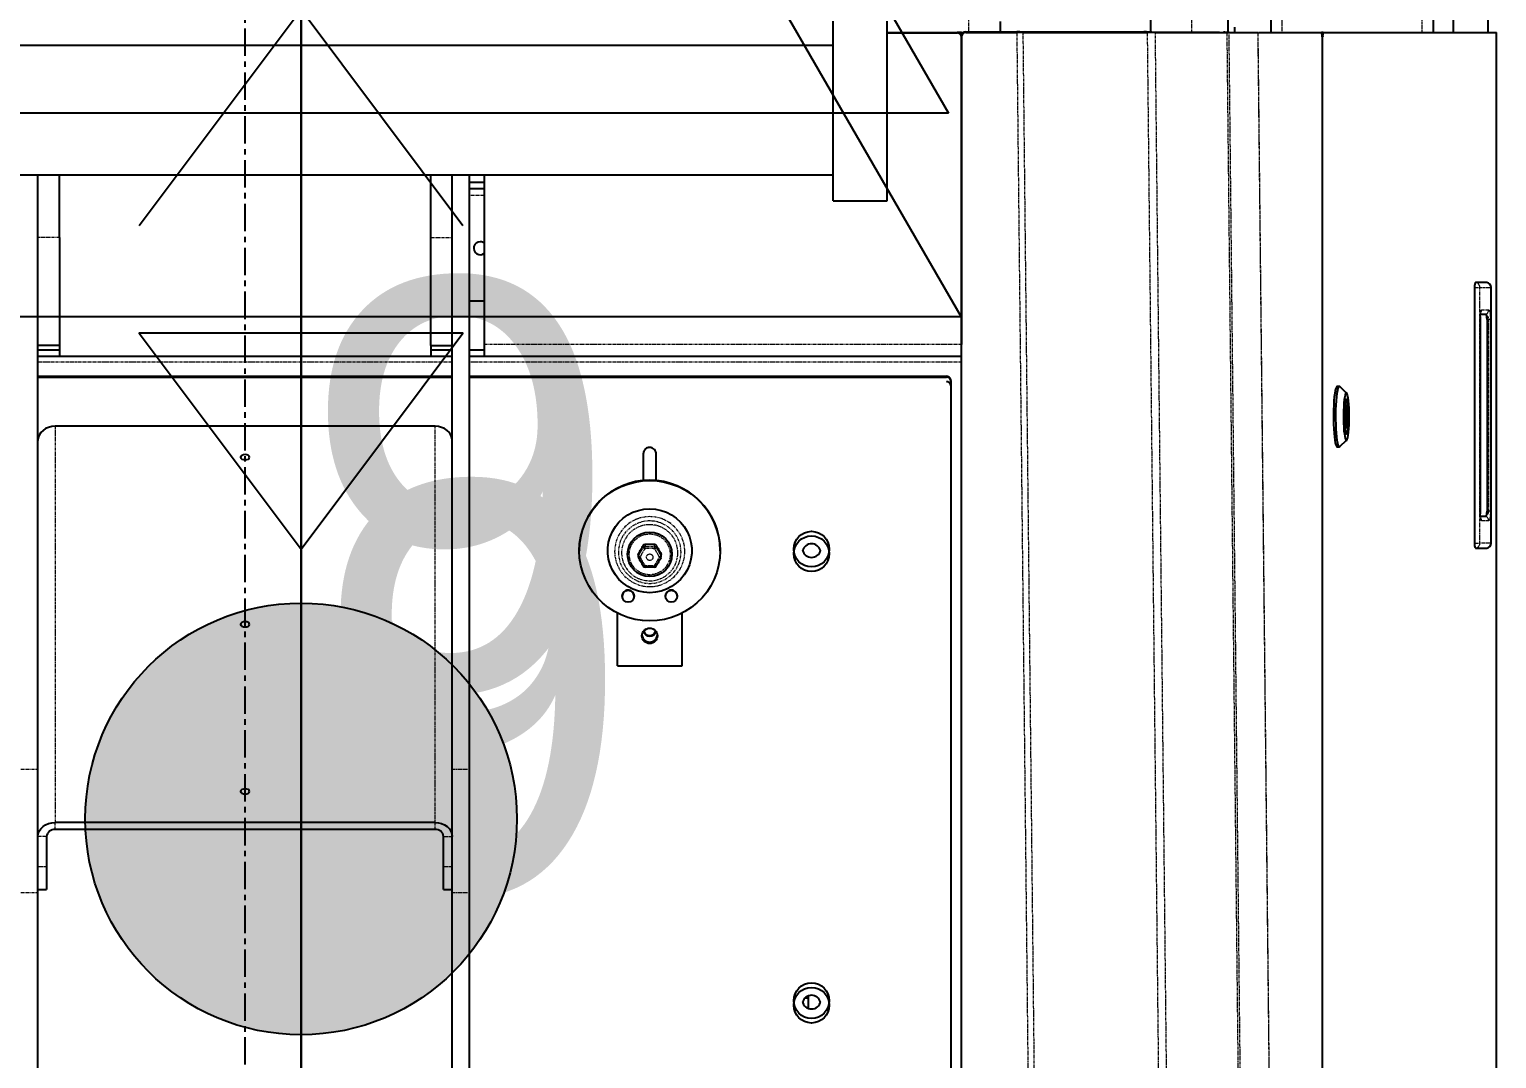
# Model space of a CAD drawing. Header units: millimetres. Extents: x -18594 to 273470, y -238787 to 48452.
# Drawn here: x 206905 to 207585, y -28130 to -27653 of the extents above; entities that cross this region are included whole.
import ezdxf

# ---------------------------------------------------------------- set-up
doc = ezdxf.new("R2010")
doc.units = ezdxf.units.MM
doc.linetypes.add('Xref AGV layout$0$CENTERX2', pattern=[20.32, 12.7, -2.54, 2.54, -2.54])
doc.linetypes.add('Xref AGV layout$0$PHANTOM', pattern=[2.5, 1.25, -0.25, 0.25, -0.25, 0.25, -0.25])
doc.layers.add('AM_BOR', color=4, linetype='Continuous', lineweight=25)
doc.layers.add('Xref AGV layout$0$ANNOTATION', color=5, linetype='Continuous')
for name, color, linetype, true_color in [('Xref AGV layout$0$Ndc8_F_ChargerOut', 5, 'Continuous', 0x0000ff), ('Xref AGV layout$0$Ndc8_F_Moderate', 5, 'Continuous', 0x0000ff), ('Xref AGV layout$0$Ndc8_Home_Charger', 1, 'Continuous', 0xff0000), ('Xref AGV layout$0$Ndc8_Home_ChargerID', 1, 'Continuous', 0xff0000), ('Xref AGV layout$0$Ndc8_Point', 7, 'Continuous', 0x000080), ('Xref AGV layout$0$Ndc8_R_ChargerInSlow', 1, 'Continuous', 0xff0000), ('Xref AGV layout$0$Ndc8_R_Moderate', 1, 'Continuous', 0xff0000)]:
    doc.layers.add(name, color=color, linetype=linetype, true_color=true_color)
doc.styles.add('Xref AGV layout$0$Ndc8Style', font='arial.ttf', dxfattribs={"height": 0.2})

# ---------------------------------------------------------------- blocks, each defined once
blk = doc.blocks.new('Xref AGV layout$0$A$C6D3E55E3')
at = {"color": 7, "linetype": 'Continuous', "lineweight": 25}
for p, q in [((3234.81, 1701.82), (2147.25, 1701.82)), ((2147.25, 1701.76), (2147.25, 1701.82)), ((2147.25, 1621.42), (2147.25, 1701.76)), ((2147.25, 1697.82), (1934.41, 1697.82)), ((2263.17, 1697.22), (2263.17, 1697.27)), ((2263.17, 1697.22), (2263.17, 1692.09)), ((2383.85, 1699.22), (2265.45, 1699.22)), ((2277.88, 1696.87), (2277.88, 1694.41)), ((2279.56, 1694.37), (2278.83, 1694.37)), ((2369.71, 1694.37), (2279.56, 1694.37)), ((2280.32, 1697.37), (2368.97, 1697.37)), ((2370.24, 1694.37), (2369.71, 1694.37)), ((2371.41, 1694.41), (2371.41, 1696.87)), ((2386.13, 1697.22), (2386.12, 1697.27)), ((2386.13, 1692.09), (2386.13, 1697.22)), ((2265.45, 1691.55), (2383.85, 1691.55)), ((2385.83, 1691.79), (2385.87, 1691.8)), ((2147.25, 1681.82), (1934.41, 1681.82)), ((1902.25, 1672.32), (2147.25, 1672.32)), ((2314.32, 1632.3), (2311.34, 1629.07)), ((2317.35, 1632.15), (2317.35, 1632)), ((2322.75, 1632.15), (2322.75, 1631.6)), ((2323.67, 1633.09), (2323.7, 1632.75)), ((2323.7, 1632.39), (2323.7, 1632.75)), ((2326.67, 1633.1), (2326.67, 1632.4)), ((2326.7, 1632.75), (2326.67, 1633.1)), ((2326.7, 1632.75), (2326.7, 1632.4)), ((2327.75, 1631.6), (2327.75, 1632.15)), ((2333.15, 1632), (2333.15, 1632.15)), ((2339.16, 1629.07), (2336.18, 1632.3)), ((2311.25, 1628.88), (2311.25, 1627.88)), ((2323.8, 1631.55), (2323.82, 1631.2)), ((2323.82, 1631.2), (2323.82, 1631.19)), ((2326.8, 1631.19), (2326.8, 1631.55)), ((2326.82, 1631.21), (2326.8, 1631.55)), ((2326.82, 1631.2), (2326.82, 1631.21)), ((2339.25, 1627.88), (2339.25, 1628.88)), ((2147.25, 1621.42), (2147.25, 1620.69)), ((2147.25, 1591.43), (2147.25, 1620.69)), ((3169.56, 1621.18), (2149.25, 1621.18)), ((2149.25, 1620.94), (3171.19, 1620.94)), ((2147.25, 1597.32), (2004.77, 1597.32)), ((2147.22, 1587.23), (2147.25, 1591.14)), ((2147.22, 1576.23), (2147.22, 1587.23)), ((2147.25, 1577.83), (2147.25, 1591.14)), ((2144.75, 1580.32), (2147.25, 1580.32)), ((2147.24, 1577.27), (2147.25, 1577.83)), ((2147.22, 1577.41), (2135.88, 1577.41)), ((2147.1, 1573.38), (2147.25, 1576.76)), ((2147.1, 1540.63), (2147.1, 1573.38)), ((2147.25, 1543.66), (2147.25, 1576.76)), ((2147.18, 1542.04), (2147.25, 1543.66)), ((2135.88, 1541.41), (2147.1, 1541.41)), ((2146.94, 1538.38), (2147.25, 1539.87)), ((2146.94, 1480.92), (2146.94, 1538.38)), ((2147.25, 1482.41), (2147.25, 1539.87)), ((2146.94, 1480.92), (2147.25, 1482.41)), ((2146.9, 1455.82), (2146.9, 1479.43)), ((2147.25, 1455.82), (2147.25, 1479.43)), ((2146.9, 1471.82), (2142.25, 1471.82)), ((2147.25, 1453.82), (2147.25, 1454.69)), ((2147.25, 1453.82), (2147.25, 1451.82)), ((2148.92, 1453.82), (2147.25, 1453.82)), ((2147.25, 1419.32), (2147.25, 1451.82)), ((2147.51, 1419.32), (2147.51, 1451.82)), ((2148.92, 1453.82), (2149.24, 1453.82)), ((3140.26, 1453.82), (2149.24, 1453.82)), ((2149.5, 1453.82), (2291.77, 1453.82)), ((2297.25, 1232.82), (2297.25, 1453.82)), ((2308.56, 1448.82), (2308.91, 1448.82)), ((2308.91, 1448.82), (3140.91, 1448.82)), ((2306.57, 1225.82), (2306.57, 1446.82)), ((2306.92, 1225.82), (2306.92, 1446.82)), ((2225.25, 1419.32), (2142.02, 1419.32)), ((2225.25, 1394.32), (2225.25, 1419.32)), ((2225.25, 1394.32), (2142.02, 1394.32)), ((2153.25, 1394.32), (2153.25, 849.32)), ((2213.25, 849.32), (2213.25, 1394.32)), ((2593.63, 1382.82), (2599.43, 1382.82)), ((2594.65, 1382.82), (2594.65, 1381.27)), ((2387.4, 1341.97), (2387.26, 1341.97)), ((2408.45, 1322.07), (2408.32, 1322.07)), ((2440.75, 1324.32), (2416.29, 1324.32)), ((2440.75, 1294.32), (2440.75, 1324.32)), ((2390.21, 1314.65), (2389.13, 1314.65)), ((2408.32, 1316.57), (2408.45, 1316.57)), ((2394.45, 1312.35), (2394.44, 1312.35)), ((2394.44, 1306.29), (2394.45, 1306.29)), ((2394.95, 1311.49), (2394.94, 1311.49)), ((2394.94, 1307.16), (2394.95, 1307.15)), ((2389.13, 1303.99), (2390.21, 1303.99)), ((2408.45, 1302.07), (2408.32, 1302.07)), ((2408.32, 1296.57), (2408.45, 1296.57)), ((2440.75, 1294.32), (2416.29, 1294.32)), ((2387.26, 1276.67), (2387.4, 1276.67)), ((2291.77, 1232.82), (2213.25, 1232.82)), ((2216.74, 1232.82), (2216.74, 1225.82)), ((2219.74, 1232.82), (2219.74, 1225.82)), ((2271.74, 1232.82), (2271.74, 1225.82)), ((2297.25, 1232.82), (2291.77, 1232.82)), ((2294.25, 1225.82), (2294.25, 1232.82)), ((2297.25, 1225.82), (2297.25, 1232.82)), ((2488.52, 1225.82), (2213.25, 1225.82)), ((2545.78, 1225.82), (2488.52, 1225.82)), ((3102.12, 1225.82), (2545.78, 1225.82)), ((2488.52, 1217.82), (2213.25, 1217.82)), ((2292.25, 1207.82), (2292.25, 1217.82)), ((2294.25, 1207.82), (2294.25, 1217.82)), ((2297.25, 1207.82), (2297.25, 1217.82)), ((2306.57, 1025.82), (2306.57, 1217.82)), ((2306.92, 1025.82), (2306.92, 1217.82)), ((2545.78, 1217.82), (2488.52, 1217.82)), ((2544.4, 1213.82), (2544.4, 1217.82)), ((3102.12, 1217.82), (2545.78, 1217.82)), ((2533.74, 1213.82), (2519.82, 1213.82)), ((2544.4, 1213.82), (2533.74, 1213.82)), ((2242.25, 1207.82), (2213.25, 1207.82)), ((2292.25, 1207.82), (2242.25, 1207.82)), ((2292.25, 1207.82), (2297.25, 1207.82)), ((2297.25, 1035.82), (2297.25, 1207.82)), ((2329.72, 1209.82), (2329.72, 1033.82)), ((2513.27, 1209.82), (2513.27, 1033.82)), ((2516.54, 1209.82), (2516.54, 1033.82)), ((2242.25, 1035.82), (2213.25, 1035.82)), ((2242.25, 1035.82), (2292.25, 1035.82)), ((2292.25, 1035.82), (2297.25, 1035.82)), ((2292.25, 1035.82), (2292.25, 1025.82)), ((2294.25, 1025.82), (2294.25, 1035.82)), ((2297.25, 1025.82), (2297.25, 1035.82)), ((2519.82, 1029.82), (2533.74, 1029.82)), ((2533.74, 1029.82), (2544.4, 1029.82)), ((2544.4, 1025.82), (2544.4, 1029.82)), ((2488.52, 1025.82), (2213.25, 1025.82)), ((2545.78, 1025.82), (2488.52, 1025.82)), ((3102.12, 1025.82), (2545.78, 1025.82))]:
    blk.add_line(p, q, dxfattribs=at)
at = {"color": 8, "linetype": 'Xref AGV layout$0$PHANTOM', "lineweight": 18}
for p, q in [((2147.25, 1701.76), (3234.57, 1701.76)), ((2263.17, 1692.13), (2263.17, 1697.27)), ((2265.45, 1699.22), (2265.45, 1699.21)), ((2265.45, 1694.08), (2265.45, 1699.21)), ((2265.45, 1699.21), (2383.85, 1699.21)), ((2265.45, 1691.86), (2265.45, 1694.08)), ((2383.85, 1694.08), (2265.45, 1694.08)), ((2275.81, 1694.82), (2275.81, 1698.16)), ((2279.56, 1694.37), (2279.56, 1694.36)), ((2369.71, 1694.36), (2279.56, 1694.36)), ((2280.3, 1698.94), (2368.99, 1698.94)), ((2280.3, 1698.94), (2280.3, 1698.07)), ((2280.32, 1697.37), (2280.3, 1698.07)), ((2280.3, 1698.07), (2368.99, 1698.07)), ((2368.97, 1697.37), (2368.99, 1698.07)), ((2368.99, 1698.94), (2368.99, 1698.07)), ((2369.71, 1694.36), (2369.71, 1694.37)), ((2373.48, 1698.16), (2373.48, 1694.82)), ((2383.85, 1699.22), (2383.85, 1699.21)), ((2383.85, 1699.21), (2383.85, 1694.08)), ((2383.85, 1691.86), (2383.85, 1694.08)), ((2386.12, 1697.27), (2386.12, 1692.13)), ((2263.17, 1692.13), (2263.17, 1692.09)), ((2383.85, 1691.86), (2265.45, 1691.86)), ((2265.45, 1691.55), (2265.45, 1691.86)), ((2383.85, 1691.55), (2383.85, 1691.86)), ((2386.13, 1692.09), (2386.12, 1692.13)), ((2147.25, 1667.32), (1999.56, 1667.32)), ((2149.25, 1620.94), (2149.25, 1621.18)), ((2004.75, 1602.32), (2147.25, 1602.32)), ((3156.42, 1602.1), (2147.25, 1591.26)), ((2147.25, 1591.14), (3156.35, 1601.98)), ((3150.22, 1588.6), (2147.25, 1577.83)), ((2147.25, 1576.76), (3149.97, 1587.54)), ((2135.88, 1560.42), (2147.1, 1560.42)), ((3144.86, 1554.38), (2147.25, 1543.66)), ((2147.25, 1539.87), (3144.55, 1550.58)), ((3142.3, 1493.09), (2147.25, 1482.41)), ((2147.25, 1479.43), (3142.25, 1490.12)), ((2146.9, 1479.43), (2147.25, 1479.43)), ((2146.9, 1457.18), (2137.25, 1457.18)), ((2146.9, 1455.82), (2147.25, 1455.82)), ((2147.51, 1451.82), (2147.25, 1451.82)), ((2291.77, 1453.82), (2291.77, 1232.82)), ((2299.99, 1453.82), (2299.99, 1225.82)), ((2306.92, 1446.82), (2306.57, 1446.82)), ((2389.71, 1314.52), (2388.63, 1314.52)), ((2385.48, 1311.49), (2384.4, 1311.49)), ((2384.4, 1307.16), (2385.48, 1307.16)), ((2384.9, 1312.35), (2385.98, 1312.35)), ((2385.98, 1306.29), (2384.9, 1306.29)), ((2388.63, 1304.13), (2389.71, 1304.13)), ((2222.74, 1232.82), (2222.74, 1225.82)), ((2488.52, 1217.82), (2488.52, 1225.82)), ((2545.78, 1217.82), (2545.78, 1225.82)), ((2242.25, 1207.82), (2242.25, 1217.82)), ((2299.99, 1217.82), (2299.99, 1025.82)), ((2519.82, 1213.82), (2519.82, 1217.82)), ((2533.74, 1213.82), (2533.74, 1217.82)), ((2513.27, 1209.82), (2329.72, 1209.82)), ((2516.54, 1209.82), (2513.27, 1209.82)), ((2242.25, 1035.82), (2242.25, 1025.82)), ((2329.72, 1033.82), (2513.27, 1033.82)), ((2516.54, 1033.82), (2513.27, 1033.82)), ((2519.82, 1029.82), (2519.82, 1025.82)), ((2533.74, 1025.82), (2533.74, 1029.82)), ((2488.52, 1017.82), (2488.52, 1025.82)), ((2545.78, 1017.82), (2545.78, 1025.82))]:
    blk.add_line(p, q, dxfattribs=at)
at = {"color": 7, "linetype": 'Continuous', "lineweight": 25, "flags": 128}
for points in [[(2263.17, 1692.09), (2263.17, 1692.07), (2263.17, 1692.04)], [(2386.12, 1692.05), (2386.12, 1692.07), (2386.13, 1692.09)], [(2325.14, 1633.49), (2323.18, 1633.47), (2321.28, 1633.4), (2319.51, 1633.29), (2317.93, 1633.15), (2316.58, 1632.98), (2315.51, 1632.77), (2314.75, 1632.55), (2314.33, 1632.32), (2314.26, 1632.08), (2314.55, 1631.84), (2315.18, 1631.61), (2316.13, 1631.4), (2317.37, 1631.21), (2318.87, 1631.06), (2320.57, 1630.94), (2322.43, 1630.86), (2324.37, 1630.81), (2326.34, 1630.82), (2328.28, 1630.86), (2330.12, 1630.95), (2331.8, 1631.07), (2333.27, 1631.23), (2334.49, 1631.42), (2335.41, 1631.64), (2336, 1631.87), (2336.24, 1632.1), (2336.13, 1632.34), (2335.68, 1632.58), (2334.88, 1632.8), (2333.78, 1633), (2332.4, 1633.17), (2330.8, 1633.31), (2329.01, 1633.41), (2327.11, 1633.47), (2325.14, 1633.49)], [(2325.17, 1633.13), (2323.45, 1633.1), (2321.82, 1633.03), (2320.34, 1632.92), (2319.1, 1632.77), (2318.14, 1632.6), (2317.52, 1632.4), (2317.26, 1632.19), (2317.37, 1631.98), (2317.85, 1631.78), (2318.67, 1631.6), (2319.8, 1631.44), (2321.19, 1631.31), (2322.77, 1631.22), (2324.46, 1631.18), (2326.19, 1631.18), (2327.88, 1631.23), (2329.44, 1631.32), (2330.81, 1631.45), (2331.91, 1631.61), (2332.71, 1631.8), (2333.16, 1632), (2333.23, 1632.21), (2332.94, 1632.42), (2332.28, 1632.62), (2331.29, 1632.79), (2330.03, 1632.93), (2328.54, 1633.04), (2326.89, 1633.11), (2325.17, 1633.13)], [(2323.67, 1633.09), (2322.08, 1633.03), (2320.62, 1632.93), (2319.38, 1632.8), (2318.4, 1632.63), (2317.72, 1632.44), (2317.38, 1632.24), (2317.4, 1632.04), (2317.77, 1631.84), (2318.47, 1631.66), (2319.48, 1631.49), (2320.75, 1631.36), (2322.22, 1631.26), (2323.82, 1631.2)], [(2323.7, 1632.75), (2322.39, 1632.67), (2321.3, 1632.55), (2320.54, 1632.4), (2320.14, 1632.23), (2320.16, 1632.06), (2320.58, 1631.89), (2321.37, 1631.74), (2322.47, 1631.62), (2323.8, 1631.55)], [(2322.75, 1632.15), (2322.95, 1632.03), (2323.5, 1631.93), (2324.31, 1631.87), (2325.27, 1631.85), (2326.23, 1631.87), (2327.03, 1631.94), (2327.57, 1632.04), (2327.75, 1632.15), (2327.55, 1632.27), (2327, 1632.37), (2326.18, 1632.43), (2325.22, 1632.46), (2324.27, 1632.43), (2323.46, 1632.36), (2322.93, 1632.26), (2322.75, 1632.15)], [(2326.82, 1631.21), (2328.42, 1631.27), (2329.87, 1631.37), (2331.12, 1631.51), (2332.1, 1631.67), (2332.78, 1631.86), (2333.11, 1632.06), (2333.1, 1632.26), (2332.73, 1632.46), (2332.02, 1632.65), (2331.01, 1632.81), (2329.75, 1632.94), (2328.28, 1633.04), (2326.67, 1633.1)], [(2326.8, 1631.55), (2328.11, 1631.63), (2329.19, 1631.75), (2329.96, 1631.9), (2330.35, 1632.07), (2330.34, 1632.25), (2329.92, 1632.42), (2329.13, 1632.56), (2328.02, 1632.68), (2326.7, 1632.75)], [(2311.25, 1627.88), (2311.27, 1627.8), (2311.56, 1627.53), (2312.21, 1627.26), (2313.19, 1627.02), (2314.49, 1626.79), (2316.07, 1626.59), (2317.88, 1626.43), (2319.89, 1626.31), (2322.03, 1626.22), (2324.26, 1626.18), (2326.51, 1626.18), (2328.73, 1626.23), (2330.86, 1626.32), (2332.85, 1626.45), (2334.63, 1626.62), (2336.18, 1626.82), (2337.44, 1627.04), (2338.39, 1627.29), (2338.99, 1627.56), (2339.24, 1627.83), (2339.25, 1627.88)], [(2311.34, 1629.07), (2311.33, 1629.06), (2311.27, 1628.79), (2311.56, 1628.52), (2312.21, 1628.25), (2313.19, 1628.01), (2314.49, 1627.78), (2316.07, 1627.59), (2317.88, 1627.42), (2319.89, 1627.3), (2322.03, 1627.21), (2324.26, 1627.17), (2326.51, 1627.18), (2328.73, 1627.22), (2330.86, 1627.31), (2332.85, 1627.44), (2334.63, 1627.61), (2336.18, 1627.81), (2337.44, 1628.04), (2338.39, 1628.29), (2338.99, 1628.55), (2339.24, 1628.82), (2339.16, 1629.07)], [(2419.93, 1309.32), (2419.75, 1305.91), (2419.22, 1302.53), (2418.34, 1299.23), (2417.12, 1296.04), (2415.57, 1293), (2413.72, 1290.13), (2411.57, 1287.47), (2409.17, 1285.06), (2406.52, 1282.91), (2403.67, 1281.05), (2400.63, 1279.49), (2397.45, 1278.27), (2394.17, 1277.39), (2390.8, 1276.85), (2387.4, 1276.67), (2384, 1276.85), (2380.64, 1277.39), (2377.35, 1278.27), (2374.17, 1279.49), (2371.14, 1281.05), (2368.29, 1282.91), (2365.64, 1285.06), (2363.23, 1287.47), (2361.09, 1290.13), (2359.24, 1293), (2357.69, 1296.04), (2356.47, 1299.23), (2355.59, 1302.53), (2355.06, 1305.91), (2354.88, 1309.32), (2355.06, 1312.73), (2355.59, 1316.11), (2356.47, 1319.41), (2357.69, 1322.6), (2359.24, 1325.65), (2361.09, 1328.51), (2363.23, 1331.17), (2365.64, 1333.59), (2368.29, 1335.74), (2371.14, 1337.6), (2374.17, 1339.15), (2377.35, 1340.37), (2380.64, 1341.26), (2384, 1341.79), (2387.4, 1341.97), (2390.8, 1341.79), (2394.17, 1341.26), (2397.45, 1340.37), (2400.63, 1339.15), (2403.67, 1337.6), (2406.52, 1335.74), (2409.17, 1333.59), (2411.57, 1331.17), (2413.72, 1328.51), (2415.57, 1325.65), (2417.12, 1322.6), (2418.34, 1319.41), (2419.22, 1316.11), (2419.75, 1312.73), (2419.93, 1309.32)], [(2406.83, 1309.32), (2406.65, 1306.67), (2406.11, 1304.06), (2405.22, 1301.55), (2404, 1299.19), (2402.47, 1297.02), (2400.66, 1295.07), (2398.61, 1293.39), (2396.34, 1292.01), (2393.91, 1290.95), (2391.36, 1290.23), (2388.73, 1289.87), (2386.08, 1289.87), (2383.45, 1290.23), (2380.9, 1290.95), (2378.47, 1292.01), (2376.2, 1293.39), (2374.14, 1295.07), (2372.33, 1297.02), (2370.81, 1299.19), (2369.59, 1301.55), (2368.7, 1304.06), (2368.16, 1306.67), (2367.98, 1309.32), (2368.16, 1311.98), (2368.7, 1314.58), (2369.59, 1317.09), (2370.81, 1319.45), (2372.33, 1321.63), (2374.14, 1323.57), (2376.2, 1325.25), (2378.47, 1326.64), (2380.9, 1327.7), (2383.45, 1328.41), (2386.08, 1328.78), (2388.73, 1328.78), (2391.36, 1328.41), (2393.91, 1327.7), (2396.34, 1326.64), (2398.61, 1325.25), (2400.66, 1323.57), (2402.47, 1321.63), (2404, 1319.45), (2405.22, 1317.09), (2406.11, 1314.58), (2406.65, 1311.98), (2406.83, 1309.32)], [(2384.9, 1312.35), (2385.37, 1312.62), (2385.84, 1312.89), (2386.3, 1313.17), (2386.77, 1313.44), (2387.24, 1313.71), (2387.7, 1313.98), (2388.17, 1314.25), (2388.63, 1314.52)], [(2384.4, 1307.16), (2384.4, 1307.7), (2384.4, 1308.24), (2384.4, 1308.78), (2384.4, 1309.32), (2384.4, 1309.86), (2384.4, 1310.4), (2384.4, 1310.95), (2384.4, 1311.49)], [(2388.63, 1304.13), (2388.17, 1304.4), (2387.7, 1304.67), (2387.24, 1304.94), (2386.77, 1305.21), (2386.3, 1305.48), (2385.84, 1305.75), (2385.37, 1306.02), (2384.9, 1306.29)], [(2336.27, 1217.82), (2335, 1217.67), (2333.77, 1217.21), (2332.63, 1216.47), (2331.64, 1215.48), (2330.83, 1214.27), (2330.22, 1212.88), (2329.85, 1211.38), (2329.72, 1209.82)], [(2513.27, 1209.82), (2513.39, 1211.38), (2513.76, 1212.88), (2514.37, 1214.27), (2515.18, 1215.48), (2516.18, 1216.47), (2517.31, 1217.21), (2518.54, 1217.67), (2519.82, 1217.82)], [(2344.06, 1123.92), (2343.6, 1123.76), (2343.21, 1123.31), (2342.95, 1122.63), (2342.86, 1121.82), (2342.95, 1121.02), (2343.21, 1120.34), (2343.6, 1119.88), (2344.06, 1119.72), (2344.52, 1119.88), (2344.91, 1120.34), (2345.17, 1121.02), (2345.26, 1121.82), (2345.17, 1122.63), (2344.91, 1123.31), (2344.52, 1123.76), (2344.06, 1123.92)], [(2421.49, 1123.92), (2421.03, 1123.76), (2420.64, 1123.31), (2420.38, 1122.63), (2420.29, 1121.82), (2420.38, 1121.02), (2420.64, 1120.34), (2421.03, 1119.88), (2421.49, 1119.72), (2421.95, 1119.88), (2422.34, 1120.34), (2422.61, 1121.02), (2422.7, 1121.82), (2422.61, 1122.63), (2422.34, 1123.31), (2421.95, 1123.76), (2421.49, 1123.92)], [(2498.93, 1123.92), (2498.46, 1123.76), (2498.07, 1123.31), (2497.81, 1122.63), (2497.72, 1121.82), (2497.81, 1121.02), (2498.07, 1120.34), (2498.46, 1119.88), (2498.93, 1119.72), (2499.39, 1119.88), (2499.78, 1120.34), (2500.04, 1121.02), (2500.13, 1121.82), (2500.04, 1122.63), (2499.78, 1123.31), (2499.39, 1123.76), (2498.93, 1123.92)], [(2329.72, 1033.82), (2329.85, 1032.26), (2330.22, 1030.76), (2330.83, 1029.38), (2331.64, 1028.17), (2332.63, 1027.17), (2333.77, 1026.43), (2335, 1025.98), (2336.27, 1025.82)], [(2519.82, 1025.82), (2518.54, 1025.98), (2517.31, 1026.43), (2516.18, 1027.17), (2515.18, 1028.17), (2514.37, 1029.38), (2513.76, 1030.76), (2513.39, 1032.26), (2513.27, 1033.82)]]:
    blk.add_lwpolyline(points, dxfattribs=at)
at = {"color": 7, "linetype": 'Continuous', "lineweight": 25}
for centre, radius in [((2386.63, 1384.32), 8.24), ((2388.77, 1384.32), 8.24), ((2595.84, 1384.32), 8.24), ((2597.96, 1384.32), 8.24), ((2389.05, 1309.32), 10.27), ((2408.46, 1319.33), 2.75), ((2426.81, 1309.32), 3.6), ((2408.46, 1299.33), 2.75)]:
    blk.add_circle(centre, radius, dxfattribs=at)
at = {"color": 8, "linetype": 'Xref AGV layout$0$PHANTOM', "lineweight": 18}
for centre, radius in [((2389.06, 1309.32), 9.46), ((2390.39, 1309.32), 1.5)]:
    blk.add_circle(centre, radius, dxfattribs=at)
at = {"color": 7, "linetype": 'Continuous', "lineweight": 25}
for centre, radius, start, end in [((2265.45, 1696.92), 2.3, 90, 171.2467), ((2383.85, 1696.92), 2.3, 8.73329, 90), ((2148.76, 1625.47), 4.31, 249.5471, 276.55541), ((2148.76, 1616.65), 4.31, 83.44459, 110.4529), ((2148.9, 1455.82), 2, 179.89176, 269.88968), ((2149.24, 1455.82), 2, 179.89176, 269.88968), ((2149.24, 1451.83), 2, 90.10862, 180.10909), ((2149.51, 1451.83), 2, 90.10862, 180.10909), ((2308.56, 1446.83), 2, 90.1088, 180.10976), ((2308.91, 1446.83), 2, 90.1088, 180.10976), ((2311.05, 1446.83), 2, 90.10974, 180.11053), ((2388.41, 1384.33), 4.25, 104.70371, 180.07973), ((2388.41, 1384.33), 4.25, 104.69009, 180.09334), ((2386.25, 1384.32), 4.25, 282.13242, 77.86758), ((2597.6, 1384.33), 4.25, 104.65744, 180.07944), ((2597.6, 1384.33), 4.25, 104.64393, 180.09295), ((2595.45, 1384.32), 4.25, 279.98431, 80.01569), ((2388.41, 1384.32), 4.25, 179.90814, 255.30842), ((2388.41, 1384.32), 4.25, 179.92141, 255.29516), ((2597.6, 1384.32), 4.25, 179.90728, 255.35624), ((2597.6, 1384.32), 4.25, 179.92057, 255.34295), ((2387.36, 1309.32), 32.65, 90.17073, 269.82927), ((2408.33, 1319.33), 2.74, 90.09992, 180.11999), ((2408.33, 1319.32), 2.74, 179.86203, 269.91774), ((2390.21, 1313.65), 1, 60.07, 90), ((2426.09, 1309.32), 3.6, 275.76094, 84.23906), ((2393.95, 1311.49), 1, 0.3307, 59.73738), ((2393.95, 1307.16), 1, 300.26262, 359.6693), ((2426.11, 1309.33), 2.99, 111.07536, 145.39245), ((2426.11, 1309.31), 2.99, 214.60755, 248.92464), ((2423.96, 1309.32), 3, 284.1422, 75.8578), ((2423.61, 1309.32), 3, 294.67072, 65.32928), ((2390.21, 1304.99), 1, 270, 299.93), ((2408.33, 1299.33), 2.74, 90.10005, 180.11987), ((2408.33, 1299.32), 2.74, 179.86086, 269.91891), ((2247.24, 1230.76), 3, 136.6459, 180), ((2247.24, 1230.76), 3, 180, 43.3541), ((2520.22, 1210.15), 3.69, 96.24378, 185.11122), ((2520.22, 1033.49), 3.69, 174.88878, 263.75622)]:
    blk.add_arc(centre, radius, start, end, dxfattribs=at)
at = {"color": 8, "linetype": 'Xref AGV layout$0$PHANTOM', "lineweight": 18}
for centre, radius, start, end in [((2265.44, 1696.91), 2.29, 89.82874, 171.12082), ((2265.44, 1691.78), 2.29, 89.82874, 171.12082), ((2275.82, 1695.86), 2.3, 26.05812, 90.09829), ((2275.81, 1692.51), 2.31, 60.52794, 90.01816), ((2373.48, 1695.86), 2.3, 89.90171, 153.94188), ((2373.48, 1692.51), 2.31, 89.99079, 119.51492), ((2383.86, 1696.91), 2.29, 8.8789, 90.17154), ((2383.86, 1691.78), 2.29, 8.8789, 90.17154), ((2387.85, 1309.32), 16.26, 90.17311, 269.82689), ((2388.1, 1309.32), 14.51, 90.17729, 269.82271), ((2388.36, 1309.32), 13.04, 90.17228, 269.82772), ((2387.75, 1309.32), 16.26, 270.1731, 89.8269), ((2388.01, 1309.32), 14.51, 270.17727, 89.82273), ((2388.28, 1309.32), 13.04, 270.17228, 89.82772), ((2390.21, 1313.66), 0.993, 90.00744, 120.10384), ((2388.56, 1313), 1.9, 24.19625, 52.80205), ((2373.91, 1323.45), 19.02, 329.47566, 332.01616), ((2386.48, 1311.49), 1, 120.15035, 180.03977), ((2386.27, 1307.03), 4.53, 87.69115, 100.02064), ((2386.27, 1311.62), 4.53, 259.97936, 272.30885), ((2386.48, 1307.16), 1, 179.96023, 239.84965), ((2364.67, 1299.25), 25.01, 29.45815, 31.58714), ((2364.67, 1319.39), 25.01, 328.41286, 330.54185), ((2392.97, 1312.46), 1.48, 322.35534, 355.90568), ((2394.35, 1308.88), 2.68, 77.11301, 94.36713), ((2394.35, 1309.76), 2.68, 265.63287, 282.88699), ((2392.97, 1306.19), 1.48, 4.09432, 37.64466), ((2388.56, 1305.64), 1.9, 307.19795, 335.80375), ((2390.21, 1304.99), 0.993, 239.89616, 269.99256), ((2373.91, 1295.2), 19.02, 27.98384, 30.52434)]:
    blk.add_arc(centre, radius, start, end, dxfattribs=at)
at = {"color": 7, "linetype": 'Continuous', "lineweight": 25}
for centre, major_axis, start_param, end_param in [((2280.38, 1696.98), (2.3, -0.01), 1.596231, 2.529528), ((2368.92, 1696.98), (2.3, 0.01), 0.611846, 1.545362)]:
    blk.add_ellipse(centre, major_axis=major_axis, ratio=0.172189, start_param=start_param, end_param=end_param, dxfattribs=at)
at = {"color": 8, "linetype": 'Xref AGV layout$0$PHANTOM', "lineweight": 18}
for points, knots in [([(2275.81, 1698.16), (2275.86, 1698.25), (2275.95, 1698.43), (2276.64, 1698.63), (2277.47, 1698.77), (2278.27, 1698.86), (2279.23, 1698.92), (2279.94, 1698.93), (2280.3, 1698.94)], [0, 0, 0, 0, 0.250131, 0.499945, 0.625205, 0.750138, 0.875176, 1, 1, 1, 1]), ([(2279.56, 1694.36), (2279.07, 1694.36), (2278.32, 1694.37), (2277.45, 1694.43), (2276.69, 1694.51), (2275.97, 1694.64), (2275.87, 1694.76), (2275.81, 1694.82)], [0, 0, 0, 0, 0.2496814, 0.375124, 0.5005918, 0.7502636, 1, 1, 1, 1]), ([(2278.5, 1697.21), (2278.53, 1697.26), (2278.71, 1697.49), (2279.07, 1697.8), (2279.67, 1698.01), (2280.03, 1698.07), (2280.21, 1698.07), (2280.3, 1698.07)], [0, 0, 0, 0, 0.113337, 0.603398, 0.811679, 0.907981, 1, 1, 1, 1]), ([(2368.99, 1698.94), (2369.35, 1698.93), (2370.07, 1698.92), (2371.03, 1698.86), (2371.83, 1698.77), (2372.66, 1698.63), (2373.34, 1698.43), (2373.44, 1698.25), (2373.48, 1698.16)], [0, 0, 0, 0, 0.124806, 0.249829, 0.374775, 0.500086, 0.749873, 1, 1, 1, 1]), ([(2368.99, 1698.07), (2369.08, 1698.07), (2369.27, 1698.07), (2369.63, 1698.01), (2370.22, 1697.8), (2370.58, 1697.49), (2370.77, 1697.26), (2370.8, 1697.21)], [0, 0, 0, 0, 0.091918, 0.188282, 0.396466, 0.88664, 1, 1, 1, 1]), ([(2373.48, 1694.82), (2373.43, 1694.76), (2373.32, 1694.64), (2372.6, 1694.51), (2371.83, 1694.43), (2370.95, 1694.37), (2370.21, 1694.36), (2369.71, 1694.36)], [0, 0, 0, 0, 0.2497567, 0.4994465, 0.6248745, 0.7503529, 1, 1, 1, 1]), ([(2265.45, 1691.86), (2265.15, 1691.86), (2264.55, 1691.87), (2263.8, 1691.93), (2263.28, 1692.03), (2263.21, 1692.1), (2263.17, 1692.13)], [0, 0, 0, 0, 0.249997, 0.5, 0.750001, 1, 1, 1, 1]), ([(2265.45, 1691.55), (2265.19, 1691.55), (2264.67, 1691.56), (2264.02, 1691.62), (2263.62, 1691.68), (2263.56, 1691.73), (2263.55, 1691.75)], [0, 0, 0, 0, 0.286232, 0.572455, 0.858694, 1, 1, 1, 1]), ([(2386.12, 1692.13), (2386.09, 1692.1), (2386.02, 1692.03), (2385.49, 1691.93), (2384.74, 1691.87), (2384.15, 1691.86), (2383.85, 1691.86)], [0, 0, 0, 0, 0.249998, 0.499998, 0.750003, 1, 1, 1, 1]), ([(2385.83, 1691.79), (2385.8, 1691.76), (2385.74, 1691.7), (2385.28, 1691.62), (2384.63, 1691.56), (2384.11, 1691.55), (2383.85, 1691.55)], [0, 0, 0, 0, 0.2499917, 0.5000012, 0.7499976, 1, 1, 1, 1]), ([(2385.98, 1312.35), (2386.6, 1312.71), (2387.86, 1313.44), (2389.09, 1314.16), (2389.71, 1314.52)], [0, 0, 0, 0, 0.499999, 1, 1, 1, 1]), ([(2390.3, 1313.78), (2389.64, 1313.45), (2388.32, 1312.78), (2387.07, 1311.96), (2386.45, 1311.55)], [0, 0, 0, 0, 0.499999, 1, 1, 1, 1]), ([(2394.15, 1311.55), (2393.53, 1311.96), (2392.29, 1312.78), (2390.96, 1313.45), (2390.3, 1313.78)], [0, 0, 0, 0, 0.500001, 1, 1, 1, 1]), ([(2389.71, 1304.13), (2389.09, 1304.49), (2387.86, 1305.21), (2386.6, 1305.93), (2385.98, 1306.29)], [0, 0, 0, 0, 0.500001, 1, 1, 1, 1]), ([(2386.45, 1307.09), (2387.07, 1306.68), (2388.32, 1305.87), (2389.64, 1305.2), (2390.3, 1304.86)], [0, 0, 0, 0, 0.500001, 1, 1, 1, 1]), ([(2390.3, 1304.86), (2390.96, 1305.2), (2392.29, 1305.87), (2393.53, 1306.68), (2394.15, 1307.09)], [0, 0, 0, 0, 0.499999, 1, 1, 1, 1])]:
    blk.add_open_spline(points, degree=3, knots=knots, dxfattribs=at)
at = {"color": 7, "linetype": 'Continuous', "lineweight": 25}
for points, knots in [([(2278.5, 1697.21), (2278.28, 1697.14), (2277.93, 1697.03), (2277.9, 1696.92), (2277.88, 1696.87)], [0, 0, 0, 0, 0.631025, 1, 1, 1, 1]), ([(2371.41, 1696.87), (2371.35, 1696.97), (2371.28, 1697.09), (2370.87, 1697.19), (2370.8, 1697.21)], [0, 0, 0, 0, 0.813415, 1, 1, 1, 1]), ([(2263.17, 1692.06), (2263.19, 1692), (2263.24, 1691.85), (2263.49, 1691.75), (2263.86, 1691.66), (2264.29, 1691.6), (2264.83, 1691.56), (2265.23, 1691.56), (2265.45, 1691.55)], [0, 0, 0, 0, 0.136426, 0.351481, 0.487401, 0.641096, 0.812084, 1, 1, 1, 1]), ([(2383.85, 1691.55), (2384.01, 1691.55), (2384.33, 1691.56), (2384.92, 1691.59), (2385.52, 1691.66), (2386.01, 1691.81), (2386.09, 1691.98), (2386.12, 1692.06)], [0, 0, 0, 0, 0.145562, 0.284648, 0.544424, 0.783484, 1, 1, 1, 1]), ([(2147.25, 1577.83), (2147.25, 1577.81), (2147.25, 1577.77), (2147.25, 1577.7), (2147.25, 1577.62), (2147.25, 1577.54), (2147.25, 1577.46), (2147.25, 1577.37), (2147.25, 1577.27), (2147.25, 1577.18), (2147.25, 1577.08), (2147.25, 1576.97), (2147.25, 1576.87), (2147.25, 1576.8), (2147.25, 1576.76)], [0, 0, 0, 0, 0.096517, 0.190637, 0.282361, 0.371687, 0.458615, 0.543147, 0.625282, 0.70502, 0.78236, 0.857304, 0.92985, 1, 1, 1, 1]), ([(2147.24, 1577.27), (2147.24, 1577.12), (2147.24, 1576.85), (2147.22, 1576.31), (2147.2, 1575.76), (2147.19, 1575.38), (2147.18, 1575.21)], [0, 0, 0, 0, 0.322053, 0.586492, 0.807922, 1, 1, 1, 1]), ([(2147.25, 1543.66), (2147.25, 1543.61), (2147.25, 1543.51), (2147.25, 1543.35), (2147.25, 1543.19), (2147.25, 1543.02), (2147.25, 1542.86), (2147.25, 1542.69), (2147.25, 1542.52), (2147.25, 1542.35), (2147.25, 1542.18), (2147.25, 1541.96), (2147.25, 1541.65), (2147.25, 1541.26), (2147.25, 1540.83), (2147.25, 1540.36), (2147.25, 1540.03), (2147.25, 1539.87)], [0, 0, 0, 0, 0.056087, 0.110812, 0.164175, 0.216177, 0.266816, 0.316095, 0.364012, 0.410567, 0.455762, 0.499595, 0.590577, 0.686107, 0.786187, 0.890817, 1, 1, 1, 1]), ([(2147.02, 1539.54), (2147.01, 1539.51), (2146.98, 1539.21), (2146.96, 1538.77), (2146.94, 1538.38)], [0, 0, 0, 0, 0.097631, 1, 1, 1, 1]), ([(2147.18, 1542.04), (2147.15, 1541.59), (2147.11, 1540.73), (2147.05, 1539.92), (2147.01, 1539.53)], [0, 0, 0, 0, 0.526172, 1, 1, 1, 1]), ([(2147.25, 1482.41), (2147.25, 1482.31), (2147.25, 1482.14), (2147.25, 1481.87), (2147.25, 1481.62), (2147.25, 1481.39), (2147.25, 1481.16), (2147.25, 1480.87), (2147.25, 1480.48), (2147.25, 1479.98), (2147.25, 1479.62), (2147.25, 1479.43)], [0, 0, 0, 0, 0.095926, 0.186806, 0.27264, 0.35343, 0.429175, 0.499875, 0.64778, 0.814488, 1, 1, 1, 1]), ([(2146.94, 1480.92), (2146.93, 1480.78), (2146.93, 1480.65), (2146.92, 1480.4), (2146.92, 1480.29), (2146.91, 1479.98), (2146.9, 1479.73), (2146.9, 1479.43)], [0, 0, 0, 0, 0.25, 0.25, 0.5, 0.5, 1, 1, 1, 1]), ([(2388.63, 1314.52), (2388.74, 1314.57), (2388.89, 1314.65), (2389.07, 1314.64), (2389.13, 1314.64)], [0, 0, 0, 0, 0.642703, 1, 1, 1, 1]), ([(2390.71, 1314.52), (2391.34, 1314.16), (2392.59, 1313.44), (2393.83, 1312.71), (2394.44, 1312.35)], [0, 0, 0, 0, 0.500001, 1, 1, 1, 1]), ([(2342.68, 1312.32), (2342.28, 1312.29), (2341.49, 1312.21), (2340.48, 1311.59), (2339.93, 1310.87), (2339.69, 1310.28), (2339.53, 1309.66), (2339.52, 1308.93), (2339.76, 1308.14), (2340.12, 1307.51), (2340.65, 1306.98), (2341.3, 1306.59), (2341.99, 1306.36), (2342.46, 1306.33), (2342.68, 1306.32)], [0, 0, 0, 0, 0.132475, 0.26047, 0.367664, 0.409615, 0.449081, 0.556946, 0.624875, 0.699336, 0.777187, 0.85502, 0.929922, 1, 1, 1, 1]), ([(2355.04, 1312.32), (2354.3, 1312.32), (2352.49, 1312.32), (2349.78, 1312.32), (2347.08, 1312.32), (2344.89, 1312.32), (2343.36, 1312.32), (2342.55, 1312.32), (2342.63, 1312.32), (2342.65, 1312.32)], [0, 0, 0, 0, 0.125065, 0.30652, 0.47682, 0.637239, 0.789338, 0.935487, 1, 1, 1, 1]), ([(2342.65, 1306.32), (2342.63, 1306.32), (2342.55, 1306.32), (2343.36, 1306.32), (2344.89, 1306.32), (2347.08, 1306.32), (2349.78, 1306.32), (2352.48, 1306.32), (2354.29, 1306.32), (2355.02, 1306.32)], [0, 0, 0, 0, 0.064604, 0.210957, 0.36327, 0.523914, 0.694453, 0.876162, 1, 1, 1, 1]), ([(2384.4, 1311.49), (2384.41, 1311.6), (2384.43, 1311.82), (2384.61, 1312.14), (2384.8, 1312.28), (2384.9, 1312.35)], [0, 0, 0, 0, 0.321525, 0.643079, 1, 1, 1, 1]), ([(2384.9, 1306.29), (2384.81, 1306.36), (2384.63, 1306.49), (2384.44, 1306.8), (2384.41, 1307.03), (2384.4, 1307.16)], [0, 0, 0, 0, 0.321529, 0.643072, 1, 1, 1, 1]), ([(2394.44, 1306.29), (2393.83, 1305.93), (2392.59, 1305.21), (2391.34, 1304.49), (2390.71, 1304.13)], [0, 0, 0, 0, 0.499999, 1, 1, 1, 1]), ([(2389.13, 1304.01), (2389.08, 1304), (2388.91, 1303.99), (2388.75, 1304.07), (2388.63, 1304.13)], [0, 0, 0, 0, 0.285733, 1, 1, 1, 1])]:
    blk.add_open_spline(points, degree=3, knots=knots, dxfattribs=at)
at = {"color": 8, "linetype": 'Xref AGV layout$0$PHANTOM', "lineweight": 18}
for points in [[(2385.48, 1307.16), (2385.48, 1307.88), (2385.49, 1309.32), (2385.48, 1310.77), (2385.48, 1311.49)], [(2386.45, 1311.55), (2386.41, 1310.81), (2386.34, 1309.32), (2386.41, 1307.84), (2386.45, 1307.09)], [(2394.15, 1307.09), (2394.19, 1307.84), (2394.28, 1309.32), (2394.19, 1310.81), (2394.15, 1311.55)]]:
    blk.add_open_spline(points, degree=3, dxfattribs=at)
at = {"color": 7, "linetype": 'Continuous', "lineweight": 25}
blk.add_open_spline([(2394.94, 1311.49), (2394.95, 1310.77), (2394.95, 1309.32), (2394.95, 1307.88), (2394.94, 1307.16)], degree=3, dxfattribs=at)
at = {"layer": 'Xref AGV layout$0$ANNOTATION', "linetype": 'Xref AGV layout$0$CENTERX2'}
blk.add_line((3438.28, 1121.82), (0, 1121.82), dxfattribs=at)
blk = doc.blocks.new('Xref AGV layout')
at = {"layer": 'Xref AGV layout$0$Ndc8_Point'}
h = blk.add_hatch(color=256, dxfattribs=at)
edge = h.paths.add_edge_path(flags=0)
edge.add_arc((207031, -28019), 100, 0, 360)
at = {"layer": 'Xref AGV layout$0$Ndc8_F_ChargerOut'}
for points in [[(207031, -27519), (207031, -28019)], [(207031, -27894), (207106, -27794), (206956, -27794), (207031, -27894)]]:
    blk.add_lwpolyline(points, dxfattribs=at)
at = {"layer": 'Xref AGV layout$0$Ndc8_F_Moderate'}
blk.add_lwpolyline([(207031, -28019), (207031, -28770)], dxfattribs=at)
at = {"layer": 'Xref AGV layout$0$Ndc8_Home_Charger'}
for points in [[(207331, -27692), (206731, -27692), (207031, -27173)], [(207336.87, -27786.31), (206736.87, -27786.31), (207036.87, -27267.31)]]:
    blk.add_lwpolyline(points, close=True, dxfattribs=at)
at = {"layer": 'Xref AGV layout$0$Ndc8_Point'}
blk.add_circle((207031, -28019), 100, dxfattribs=at)
at = {"layer": 'Xref AGV layout$0$Ndc8_R_ChargerInSlow'}
for points in [[(207031, -28019), (207031, -27519)], [(206956, -27744), (207031, -27644), (207106, -27744)]]:
    blk.add_lwpolyline(points, dxfattribs=at)
at = {"layer": 'Xref AGV layout$0$Ndc8_R_Moderate'}
blk.add_lwpolyline([(207031, -28770), (207031, -28019)], dxfattribs=at)
at = {"rotation": 270}
blk.add_blockref('Xref AGV layout$0$A$C6D3E55E3', (205883.26, -25507.37), dxfattribs=at)
at = {"layer": 'Xref AGV layout$0$Ndc8_Home_ChargerID', "style": 'Xref AGV layout$0$Ndc8Style'}
for p in [(207031, -27959), (207036.87, -28053.31)]:
    blk.add_text('9', height=190, dxfattribs=at).set_placement(p)

msp = doc.modelspace()

# ---------------------------------------------------------------- block references
at = {"layer": 'AM_BOR'}
msp.add_blockref('Xref AGV layout', (0, 0), dxfattribs=at)

doc.saveas('drawing.dxf')
